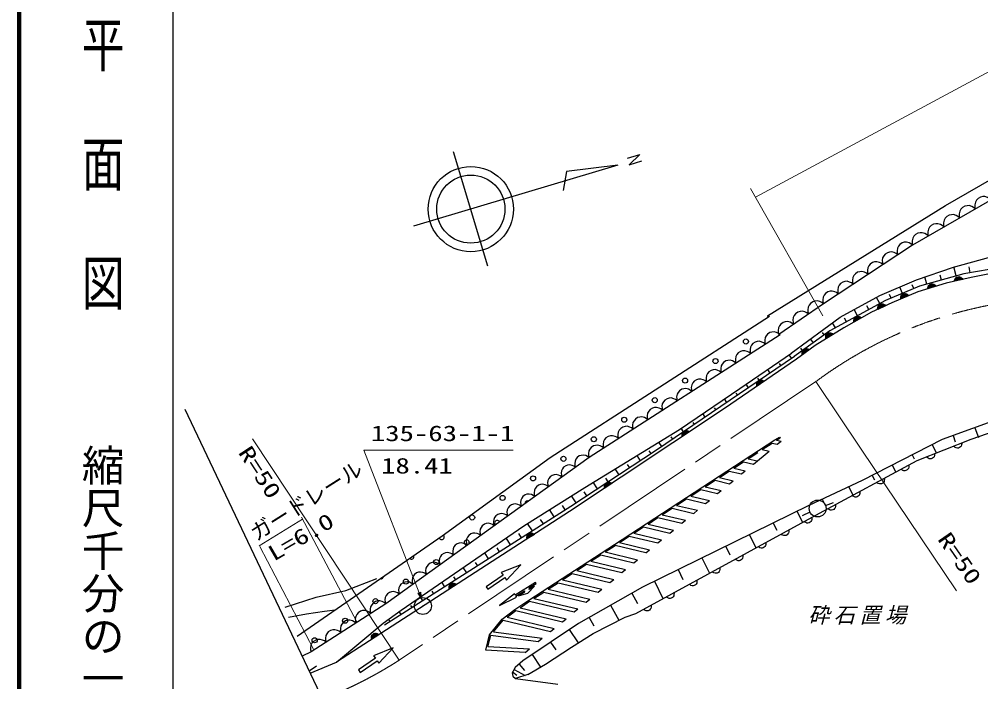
# Model space of a CAD drawing. Units: millimetres, scale not verified. Extents: x 40000 to 680000, y 20000 to 380000.
# Drawn here: x 40000 to 152783, y 263096 to 340863 of the extents above; entities that cross this region are included whole.
import ezdxf
from ezdxf.enums import TextEntityAlignment as Align

# ---------------------------------------------------------------- set-up
doc = ezdxf.new("R2010")
doc.units = ezdxf.units.MM
doc.header["$LTSCALE"] = 1000
doc.linetypes.add('CHAIN', pattern=[18.5, 12, -1.5, 3.5, -1.5])
for name, color, linetype, lineweight in [('M-BGD', 7, 'Continuous', 25), ('M-BGD-HTXT', 7, 'Continuous', 13), ('M-BMK', 2, 'CHAIN', 13), ('M-BMK-SRVR', 3, 'Continuous', 25), ('M-STR-STRC', 7, 'Continuous', 25), ('M-TTL', 2, 'Continuous', 140), ('M-TTL-BAND', 7, 'Continuous', 25)]:
    doc.layers.add(name, color=color, linetype=linetype, lineweight=lineweight)
doc.styles.add('@ＭＳ ゴシック', font='')
doc.styles.add('ＭＳ ゴシック', font='')
doc.styles.get('@ＭＳ ゴシック').set_extended_font_data('@MS Gothic')
doc.styles.get('ＭＳ ゴシック').set_extended_font_data('MS Gothic')

# ---------------------------------------------------------------- blocks, each defined once
blk = doc.blocks.new('BUHIN1')
at = {"color": 3, "linetype": 'Continuous', "lineweight": 25}
for radius in [995, 30]:
    blk.add_circle((0, 0), radius, dxfattribs=at)
blk = doc.blocks.new('BUHIN3')
at = {"color": 7, "linetype": 'Continuous', "lineweight": 25}
blk.add_lwpolyline([(-104, 489), (17, 474), (125, 435), (252, 365), (334, 270), (392, 163), (424, 11), (415, -111), (379, -231), (291, -350), (209, -429), (104, -489)], dxfattribs=at)
blk = doc.blocks.new('BUHIN4')
at = {"color": 7, "linetype": 'Continuous', "lineweight": 25}
blk.add_lwpolyline([(-100, 490), (20, 474), (128, 435), (255, 364), (336, 268), (393, 160), (425, 8), (414, -114), (377, -234), (289, -352), (206, -430), (100, -490)], dxfattribs=at)
blk = doc.blocks.new('BUHIN5')
at = {"color": 7, "linetype": 'Continuous', "lineweight": 25}
blk.add_lwpolyline([(-43, 498), (75, 468), (177, 417), (295, 332), (364, 227), (409, 113), (423, -41), (398, -161), (348, -276), (246, -383), (154, -451), (43, -498)], dxfattribs=at)
blk = doc.blocks.new('BUHIN8')
at = {"color": 7, "linetype": 'Continuous', "lineweight": 25}
for p, q in [((-412, 73), (-308, -284)), ((-216, -378), (-384, 204)), ((-342, 281), (-139, -418)), ((-65, -448), (-294, 342)), ((-245, 397), (5, -467)), ((72, -474), (-192, 439))]:
    blk.add_line(p, q, dxfattribs=at)
blk.add_lwpolyline([(139, -480), (18, -474), (-92, -446), (-225, -383), (-313, -294), (-382, -191), (-425, -42), (-422, 81), (-395, 203), (-316, 327), (-239, 412), (-139, 480)], close=True, dxfattribs=at)
blk = doc.blocks.new('BUHIN9')
at = {"color": 7, "linetype": 'Continuous', "lineweight": 25}
for p, q in [((-413, 67), (-304, -289)), ((-210, -381), (-387, 198)), ((-346, 276), (-133, -420)), ((-59, -449), (-299, 337)), ((-251, 394), (12, -467)), ((79, -473), (-199, 436))]:
    blk.add_line(p, q, dxfattribs=at)
blk.add_lwpolyline([(146, -478), (24, -474), (-86, -447), (-219, -386), (-309, -298), (-379, -197), (-424, -49), (-423, 75), (-398, 197), (-321, 323), (-245, 409), (-146, 478)], close=True, dxfattribs=at)
blk = doc.blocks.new('BUHIN11')
at = {"color": 7, "linetype": 'Continuous', "lineweight": 25}
blk.add_lwpolyline([(-284, 984), (-489, 845), (-647, 672), (-808, 418), (-864, 167), (-871, -86), (-783, -391), (-642, -601), (-462, -783), (-190, -913), (34, -971), (284, -984)], dxfattribs=at)
blk = doc.blocks.new('BUHIN12')
at = {"color": 7, "linetype": 'Continuous', "lineweight": 25}
blk.add_lwpolyline([(-320, 926), (-509, 783), (-651, 609), (-792, 359), (-833, 117), (-827, -125), (-728, -412), (-584, -606), (-402, -771), (-136, -881), (81, -925), (320, -926)], dxfattribs=at)
blk = doc.blocks.new('BUHIN13')
at = {"color": 7, "linetype": 'Continuous', "lineweight": 25}
blk.add_lwpolyline([(-291, 1001), (-499, 859), (-659, 682), (-823, 423), (-879, 168), (-885, -89), (-795, -399), (-652, -613), (-468, -798), (-191, -929), (37, -987), (291, -1001)], dxfattribs=at)
blk = doc.blocks.new('BUHIN38')
at = {"color": 7, "linetype": 'Continuous', "lineweight": 25}
blk.add_lwpolyline([(-244, 1032), (-463, 899), (-635, 727), (-814, 472), (-885, 216), (-905, -45), (-829, -365), (-694, -589), (-517, -787), (-242, -934), (-13, -1005), (244, -1032)], dxfattribs=at)
blk = doc.blocks.new('BUHIN39')
at = {"color": 7, "linetype": 'Continuous', "lineweight": 25}
blk.add_lwpolyline([(-300, 1000), (-508, 856), (-667, 677), (-828, 416), (-882, 160), (-886, -97), (-793, -407), (-648, -620), (-461, -804), (-183, -932), (47, -989), (300, -1000)], dxfattribs=at)
blk = doc.blocks.new('BUHIN40')
at = {"color": 7, "linetype": 'Continuous', "lineweight": 25}
blk.add_lwpolyline([(-327, 1011), (-535, 860), (-693, 675), (-851, 406), (-901, 144), (-900, -118), (-798, -431), (-646, -644), (-453, -827), (-167, -953), (68, -1005), (327, -1011)], dxfattribs=at)

msp = doc.modelspace()

# ---------------------------------------------------------------- linework, layer by layer
at = {"layer": 'M-BGD'}
for p, q in [((148660, 318983), (162388, 326963)), ((94976, 311871), (90955, 325282)), ((111328, 324538), (112807, 324981)), ((112807, 324981), (111554, 323770)), ((163159, 324955), (144788, 314360)), ((110207, 323746), (86261, 316566)), ((110207, 323746), (104173, 322981)), ((111554, 323770), (113036, 324222)), ((104173, 322981), (103789, 320778)), ((127784, 306058), (148660, 318983)), ((144788, 314360), (134333, 307461)), ((149584, 311779), (153687, 312882)), ((145260, 310279), (149584, 311779)), ((149915, 310726), (149619, 311789)), ((158475, 312278), (150781, 310967)), ((151550, 311098), (151432, 311792)), ((155731, 311348), (151645, 310557)), ((140937, 308427), (145260, 310279)), ((150781, 310967), (145588, 309521)), ((146453, 309762), (146217, 310611)), ((148184, 310244), (148024, 310818)), ((151645, 310557), (148714, 309868)), ((149703, 310165), (150628, 310382)), ((150589, 310437), (149713, 310231)), ((149735, 310301), (150536, 310489)), ((150478, 310540), (149770, 310373)), ((149814, 310447), (150403, 310586)), ((150274, 310620), (149912, 310535)), ((145588, 309521), (141605, 307839)), ((143596, 308680), (143279, 309430)), ((144924, 309241), (144732, 309695)), ((148714, 309868), (145395, 308876)), ((146582, 309296), (147492, 309568)), ((147450, 309621), (146588, 309363)), ((146606, 309434), (147394, 309669)), ((147333, 309716), (146636, 309508)), ((146676, 309585), (147255, 309758)), ((147125, 309784), (146768, 309678)), ((136274, 305878), (140937, 308427)), ((140951, 307484), (140553, 308217)), ((142268, 308120), (142080, 308565)), ((145395, 308876), (142335, 307583)), ((144231, 308520), (143402, 308170)), ((143403, 308103), (144279, 308472)), ((143412, 308242), (144170, 308562)), ((144104, 308602), (143434, 308319)), ((143465, 308400), (144022, 308635)), ((143890, 308647), (143547, 308502)), ((134333, 307461), (129087, 303842)), ((141605, 307839), (135070, 304289)), ((138337, 306064), (137943, 306790)), ((139644, 306774), (139407, 307212)), ((142335, 307583), (139964, 306463)), ((141503, 307328), (140690, 306944)), ((140694, 306876), (141553, 307282)), ((140697, 307016), (141440, 307368)), ((141373, 307405), (140715, 307094)), ((140743, 307176), (141290, 307435)), ((141157, 307441), (140820, 307282)), ((102267, 289414), (128002, 305997)), ((127747, 306033), (127784, 306058)), ((130537, 301661), (136274, 305878)), ((139964, 306463), (136732, 304652)), ((137031, 305354), (136795, 305788)), ((138680, 305886), (137894, 305447)), ((137897, 305519), (138614, 305921)), ((137903, 305380), (138732, 305844)), ((138544, 305954), (137910, 305598)), ((137931, 305682), (138459, 305978)), ((138326, 305975), (138001, 305793)), ((136732, 304652), (133370, 302583)), ((135724, 304644), (135402, 305237)), ((129235, 303826), (106839, 289415)), ((135070, 304289), (130904, 301260)), ((134432, 303825), (134233, 304099)), ((134601, 303561), (135302, 303992)), ((135368, 303960), (134602, 303488)), ((135230, 304022), (134611, 303641)), ((134613, 303422), (135422, 303920)), ((134629, 303725), (135144, 304042)), ((135012, 304034), (134694, 303839)), ((133370, 302583), (131170, 300969)), ((133156, 302897), (132829, 303346)), ((130920, 301261), (114752, 290286)), ((124522, 297504), (130576, 301661)), ((130621, 301057), (130327, 301490)), ((131879, 301969), (131686, 302235)), ((131826, 301683), (132490, 302170)), ((132416, 302194), (131830, 301763)), ((132559, 302143), (131833, 301611)), ((131841, 301849), (132329, 302207)), ((131850, 301546), (132616, 302108)), ((132197, 302188), (131897, 301968)), ((131170, 300969), (122738, 295190)), ((129351, 300196), (129178, 300451)), ((128082, 299334), (127797, 299753)), ((125543, 297611), (125268, 298016)), ((126508, 298001), (127187, 298466)), ((127255, 298437), (126512, 297929)), ((127114, 298493), (126514, 298081)), ((126527, 297863), (127311, 298400)), ((126528, 298167), (127027, 298509)), ((126895, 298494), (126588, 298283)), ((126812, 298472), (126644, 298720)), ((117446, 292710), (124522, 297504)), ((124273, 296749), (124110, 296990)), ((123004, 295887), (122730, 296290)), ((59428, 295086), (75265, 261739)), ((122738, 295190), (104559, 283072)), ((120465, 294164), (120190, 294569)), ((121734, 295026), (121570, 295268)), ((158492, 295251), (148246, 291523)), ((119195, 293302), (119030, 293546)), ((151668, 291582), (158364, 293942)), ((106327, 285901), (117446, 292710)), ((117926, 292441), (117650, 292848)), ((152088, 292921), (152513, 291753)), ((115387, 290717), (115036, 291234)), ((116657, 291579), (116470, 291853)), ((148246, 291523), (138885, 286721)), ((145310, 289059), (151668, 291582)), ((149527, 291989), (149787, 291274)), ((114752, 290286), (104689, 283676)), ((114123, 289873), (113898, 290216)), ((147076, 290922), (147594, 289913)), ((106839, 289415), (82988, 272255)), ((89623, 280241), (102267, 289414)), ((112865, 289047), (112463, 289659)), ((133850, 282893), (145310, 289059)), ((144735, 289722), (144970, 289265)), ((110350, 287394), (109895, 288086)), ((111607, 288221), (111351, 288612)), ((142395, 288521), (142809, 287714)), ((107834, 285742), (107327, 286514)), ((109092, 286568), (108803, 287007)), ((138885, 286721), (132633, 283776)), ((140055, 287321), (140317, 286809)), ((99200, 281410), (106327, 285901)), ((106576, 284916), (106257, 285400)), ((137322, 285984), (137781, 285008)), ((105318, 284089), (104772, 284921)), ((134196, 284512), (134519, 283826)), ((104689, 283676), (82862, 269748)), ((102763, 282447), (102213, 283309)), ((104047, 283267), (103720, 283779)), ((132633, 283776), (113100, 274213)), ((131238, 283093), (131867, 281808)), ((134585, 283789), (135520, 284143)), ((104559, 283072), (77199, 265406)), ((101479, 281628), (101146, 282149)), ((112306, 271108), (133850, 282893)), ((132749, 283001), (131848, 282568)), ((84799, 271509), (99200, 281410)), ((100195, 280809), (99636, 281685)), ((128447, 281727), (128862, 280880)), ((72586, 268432), (89623, 280241)), ((97627, 279170), (97113, 279975)), ((98911, 279989), (98586, 280499)), ((125657, 280361), (126409, 278823)), ((96343, 278351), (96052, 278808)), ((122866, 278994), (123355, 277996)), ((95059, 277532), (94602, 278249)), ((120076, 277628), (120952, 275838)), ((92491, 275893), (92090, 276522)), ((93775, 276712), (93518, 277116)), ((78313, 273821), (81954, 275227)), ((91207, 275074), (90984, 275425)), ((117285, 276262), (117848, 275112)), ((89923, 274254), (89578, 274795)), ((113100, 274213), (105589, 269946)), ((114495, 274896), (115495, 272853)), ((71182, 271856), (74814, 273019)), ((74814, 273019), (78313, 273821)), ((87355, 272616), (87067, 273068)), ((88639, 273435), (88449, 273733)), ((111848, 273501), (112535, 272291)), ((82988, 272255), (74239, 266597)), ((86072, 271797), (85915, 272042)), ((109344, 272079), (110349, 270310)), ((82690, 269989), (84799, 271509)), ((84788, 270977), (84559, 271336)), ((107323, 268756), (111083, 270687)), ((111083, 270687), (112306, 271108)), ((77199, 265406), (82690, 269989)), ((83504, 270158), (83394, 270330)), ((105589, 269946), (99079, 265570)), ((106841, 270657), (107408, 269659)), ((104504, 269216), (105556, 267651)), ((104772, 267160), (107323, 268756)), ((102334, 267758), (102948, 266845)), ((74239, 266597), (73194, 266100)), ((100164, 266299), (101153, 264828)), ((101724, 265169), (104772, 267160)), ((74141, 264106), (77199, 265406)), ((99079, 265570), (98161, 264764)), ((98620, 265167), (99259, 264439)), ((99674, 263946), (101724, 265169)), ((74022, 264397), (74851, 264956)), ((97928, 264331), (97800, 264161)), ((97800, 264161), (97885, 263769)), ((97864, 264246), (98352, 263881)), ((98161, 264764), (97928, 264331)), ((98044, 264547), (99348, 263845)), ((99674, 263946), (98210, 263492)), ((97885, 263769), (98210, 263492)), ((98210, 263492), (103165, 262817))]:
    msp.add_line(p, q, dxfattribs=at)
for points in [[(149693, 310098), (149706, 310219), (149739, 310327), (149809, 310457), (149903, 310540), (150008, 310604), (150159, 310639), (150282, 310630), (150403, 310596), (150523, 310512), (150604, 310430), (150667, 310327)], [(146576, 309229), (146581, 309351), (146608, 309460), (146670, 309594), (146759, 309683), (146860, 309752), (147009, 309797), (147132, 309794), (147255, 309768), (147380, 309691), (147465, 309615), (147534, 309515)], [(143405, 308035), (143397, 308157), (143412, 308269), (143459, 308408), (143537, 308506), (143630, 308587), (143773, 308647), (143896, 308658), (144021, 308646), (144153, 308582), (144247, 308516), (144326, 308424)], [(140698, 306809), (140685, 306930), (140695, 307043), (140736, 307184), (140810, 307285), (140900, 307370), (141040, 307436), (141163, 307452), (141288, 307445), (141423, 307387), (141519, 307325), (141602, 307237)], [(137912, 305313), (137891, 305433), (137893, 305546), (137924, 305690), (137991, 305796), (138075, 305886), (138210, 305962), (138331, 305986), (138457, 305988), (138595, 305939), (138695, 305884), (138784, 305802)], [(134625, 303356), (134599, 303475), (134596, 303588), (134622, 303733), (134684, 303841), (134764, 303935), (134896, 304016), (135016, 304046), (135141, 304052), (135282, 304010), (135384, 303958), (135476, 303880)], [(131867, 301481), (131831, 301597), (131820, 301710), (131833, 301856), (131886, 301969), (131959, 302069), (132084, 302161), (132201, 302200), (132325, 302217), (132469, 302186), (132575, 302143), (132673, 302072)], [(126542, 297797), (126510, 297915), (126502, 298028), (126520, 298174), (126577, 298285), (126653, 298383), (126781, 298470), (126899, 298506), (127024, 298518), (127166, 298483), (127271, 298436), (127367, 298363)]]:
    msp.add_lwpolyline(points, close=True, dxfattribs=at)
msp.add_lwpolyline([(71571, 270686), (73684, 271066), (75815, 271388), (76418, 271468), (77022, 271547)], dxfattribs=at)
for centre, radius in [((92966, 318577), 5000), ((92966, 318577), 4000), ((125238, 303038), 298), ((121670, 300742), 298), ((118103, 298446), 298), ((114535, 296151), 298), ((110967, 293855), 298), ((107399, 291559), 298), ((103831, 289263), 298), ((100263, 286968), 298), ((96695, 284672), 298), ((133650, 283434), 995), ((93127, 282376), 298), ((88923, 277149), 298), ((85356, 274853), 298), ((81788, 272557), 298), ((78220, 270262), 298), ((74652, 267966), 298)]:
    msp.add_circle(centre, radius, dxfattribs=at)
for centre, start, end in [((99627, 284036), 66.89018, 184.57825), ((96059, 281740), 23.00045, 228.46798), ((89560, 280081), 196.03825, 54.02319), ((92491, 279445), 322.35647, 289.11196), ((85992, 277785), 224.39274, 25.06253), ((82424, 275489), 255.73953, 353.71574)]:
    msp.add_arc(centre, 298, start, end, dxfattribs=at)
at = {"layer": 'M-BGD-HTXT'}
for p, q in [((126348, 319994), (154413, 335095)), ((125776, 321002), (134268, 306051)), ((133437, 298328), (138757, 290415)), ((67344, 291605), (84555, 265624)), ((87190, 272850), (80404, 290299)), ((80404, 290299), (97925, 290299)), ((138757, 290415), (149952, 273762)), ((73229, 282201), (68158, 279051)), ((79617, 270124), (73115, 282417)), ((74524, 266912), (68209, 278955))]:
    msp.add_line(p, q, dxfattribs=at)
for points in [[(87190, 272850), (87093, 273617), (86743, 273482)], [(87134, 272994), (86813, 273458), (87057, 273553)], [(87107, 273064), (86849, 273442), (87041, 273517)], [(87079, 273135), (86886, 273426), (87025, 273481)], [(87052, 273205), (86922, 273410), (87009, 273444)]]:
    msp.add_lwpolyline(points, close=True, dxfattribs=at)
for points in [[(87162, 272922), (86776, 273474), (87073, 273590), (87161, 272924)], [(86976, 273401), (87024, 273277), (86958, 273394), (86993, 273408), (87024, 273277)]]:
    msp.add_lwpolyline(points, dxfattribs=at)
at = {"layer": 'M-BMK'}
msp.add_line((133437, 298328), (84555, 265624), dxfattribs=at)
for centre, start, end in [((163275, 258207), 92.3201, 126.63745), ((57516, 307682), 292.04636, 302.73579)]:
    msp.add_arc(centre, 50000, start, end, dxfattribs=at)
at = {"layer": 'M-STR-STRC'}
for p, q in [((109802, 279216), (128631, 291497)), ((127161, 290359), (128317, 291113)), ((128317, 291113), (128917, 290970)), ((128631, 291497), (129160, 291825)), ((128841, 291451), (129239, 291698)), ((128841, 291451), (129351, 291330)), ((128917, 290970), (129351, 291330)), ((129160, 291825), (129239, 291698)), ((125486, 289266), (126641, 290020)), ((126114, 288654), (127950, 290172)), ((127161, 290359), (127950, 290172)), ((123810, 288173), (124965, 288927)), ((124965, 288927), (126114, 288654)), ((125486, 289266), (126549, 289014)), ((122134, 287080), (123290, 287834)), ((123290, 287834), (124713, 287496)), ((123810, 288173), (125148, 287856)), ((124713, 287496), (125148, 287856)), ((120458, 285987), (121614, 286741)), ((121614, 286741), (123312, 286338)), ((122134, 287080), (123747, 286698)), ((123312, 286338), (123747, 286698)), ((118783, 284894), (119938, 285648)), ((119938, 285648), (121911, 285180)), ((120458, 285987), (122346, 285540)), ((121911, 285180), (122346, 285540)), ((117107, 283801), (118263, 284555)), ((118263, 284555), (120510, 284022)), ((118783, 284894), (120945, 284381)), ((120510, 284022), (120945, 284381)), ((115431, 282708), (116587, 283462)), ((116587, 283462), (119109, 282864)), ((117107, 283801), (119544, 283223)), ((119109, 282864), (119544, 283223)), ((113756, 281615), (114911, 282369)), ((114911, 282369), (117708, 281706)), ((115431, 282708), (118143, 282065)), ((117708, 281706), (118143, 282065)), ((112080, 280522), (113236, 281276)), ((113236, 281276), (116307, 280548)), ((113756, 281615), (116741, 280907)), ((116307, 280548), (116741, 280907)), ((110404, 279429), (111560, 280183)), ((110404, 279429), (111560, 280183)), ((111560, 280183), (114905, 279390)), ((112080, 280522), (115340, 279749)), ((114905, 279390), (115340, 279749)), ((99771, 272666), (109802, 279216)), ((108731, 278337), (109884, 279090)), ((113504, 278232), (109884, 279090)), ((110404, 279429), (113939, 278591)), ((113504, 278232), (113939, 278591)), ((107059, 277245), (108212, 277998)), ((108212, 277998), (112095, 277070)), ((108731, 278337), (112530, 277428)), ((98817, 276840), (96539, 275913)), ((97155, 275027), (98817, 276840)), ((105388, 276154), (106540, 276907)), ((106540, 276907), (110693, 275914)), ((107059, 277245), (111128, 276273)), ((112095, 277070), (112530, 277428)), ((96744, 275618), (94774, 274247)), ((94979, 273952), (96950, 275322)), ((96539, 275913), (96744, 275618)), ((96950, 275322), (97155, 275027)), ((103716, 275063), (104869, 275815)), ((104869, 275815), (109292, 274758)), ((105388, 276154), (109727, 275117)), ((110693, 275914), (111128, 276273)), ((94774, 274247), (94979, 273952)), ((100545, 274748), (98164, 273275)), ((99670, 273501), (100448, 274335)), ((100448, 274335), (99810, 273940)), ((99810, 273940), (99858, 274147)), ((99858, 274147), (100624, 274620)), ((100624, 274620), (100545, 274748)), ((102044, 273972), (103197, 274724)), ((103197, 274724), (107890, 273602)), ((103716, 275063), (108325, 273961)), ((109292, 274758), (109727, 275117)), ((98085, 273403), (96332, 272054)), ((96332, 272054), (98321, 273020)), ((98164, 273275), (98085, 273403)), ((98242, 273147), (99263, 273779)), ((98321, 273020), (98242, 273147)), ((99214, 273572), (98577, 273178)), ((98577, 273178), (99670, 273501)), ((99263, 273779), (99214, 273572)), ((100373, 272880), (101526, 273633)), ((100373, 272880), (101526, 273633)), ((101526, 273633), (106488, 272447)), ((102044, 273972), (106923, 272805)), ((107890, 273602), (108325, 273961)), ((98147, 271569), (99771, 272666)), ((98741, 271789), (99854, 272542)), ((99854, 272542), (105087, 271291)), ((100373, 272880), (105522, 271650)), ((106488, 272447), (106923, 272805)), ((96645, 270435), (98147, 271569)), ((97214, 270677), (98235, 271447)), ((98235, 271447), (103703, 270144)), ((98741, 271789), (104136, 270504)), ((105087, 271291), (105522, 271650)), ((95163, 268620), (96645, 270435)), ((95635, 268960), (96750, 270326)), ((96750, 270326), (102300, 268983)), ((97214, 270677), (102733, 269341)), ((103703, 270144), (104136, 270504)), ((94715, 266807), (95163, 268620)), ((94977, 267242), (95300, 268551)), ((95300, 268551), (100883, 267808)), ((95635, 268960), (101355, 268200)), ((102300, 268983), (102733, 269341)), ((100883, 267808), (101355, 268200)), ((83846, 267088), (81567, 266161)), ((82184, 265274), (83846, 267088)), ((99339, 266529), (94715, 266807)), ((94977, 267242), (99847, 266950)), ((99339, 266529), (99847, 266950)), ((81773, 265865), (79802, 264495)), ((80008, 264199), (81978, 265570)), ((81567, 266161), (81773, 265865)), ((81978, 265570), (82184, 265274)), ((79802, 264495), (80008, 264199))]:
    msp.add_line(p, q, dxfattribs=at)
at = {"layer": 'M-TTL'}
msp.add_line((40000, 380000), (40000, 20000), dxfattribs=at)
at = {"layer": 'M-TTL-BAND'}
msp.add_line((58000, 370000), (58000, 20000), dxfattribs=at)

# ---------------------------------------------------------------- block references
at = {"layer": 'M-BGD', "rotation": 286.69118}
for name, p in [('BUHIN38', (151218, 318068)), ('BUHIN38', (153055, 319128)), ('BUHIN38', (149380, 317009)), ('BUHIN38', (147543, 315949)), ('BUHIN38', (145706, 314890)), ('BUHIN39', (143916, 313785)), ('BUHIN39', (142174, 312635)), ('BUHIN39', (140432, 311486)), ('BUHIN39', (138689, 310336)), ('BUHIN39', (136947, 309186)), ('BUHIN39', (135205, 308036)), ('BUHIN40', (133459, 306858)), ('BUHIN40', (131710, 305652)), ('BUHIN40', (129961, 304445)), ('BUHIN11', (128374, 303272)), ('BUHIN11', (126651, 302163)), ('BUHIN11', (124928, 301054)), ('BUHIN11', (123206, 299946)), ('BUHIN11', (121483, 298837)), ('BUHIN11', (119760, 297729)), ('BUHIN11', (116314, 295512)), ('BUHIN11', (118037, 296620)), ('BUHIN11', (114592, 294403)), ('BUHIN11', (112869, 293295)), ('BUHIN11', (111146, 292186)), ('BUHIN11', (109423, 291078)), ('BUHIN9', (118194, 292161)), ('BUHIN11', (107700, 289969)), ('BUHIN5', (150079, 290951)), ('BUHIN12', (106044, 288843)), ('BUHIN5', (146899, 289690)), ('BUHIN12', (104454, 287699)), ('BUHIN12', (102864, 286555)), ('BUHIN4', (143877, 288288)), ('BUHIN12', (101274, 285411)), ('BUHIN9', (109104, 286102)), ('BUHIN4', (141012, 286747)), ('BUHIN4', (138148, 285205)), ('BUHIN12', (99684, 284267)), ('BUHIN12', (98094, 283123)), ('BUHIN4', (135283, 283664)), ('BUHIN12', (96504, 281979)), ('BUHIN3', (132504, 282157)), ('BUHIN12', (94914, 280835)), ('BUHIN3', (129811, 280684)), ('BUHIN12', (93324, 279691)), ('BUHIN8', (99999, 280128)), ('BUHIN12', (91734, 278547)), ('BUHIN3', (127118, 279211)), ('BUHIN12', (90143, 277403)), ('BUHIN3', (124425, 277737)), ('BUHIN12', (88553, 276259)), ('BUHIN3', (121732, 276264)), ('BUHIN12', (86963, 275115)), ('BUHIN12', (85373, 273971)), ('BUHIN8', (90879, 274239)), ('BUHIN3', (119039, 274791)), ('BUHIN12', (83783, 272827)), ('BUHIN3', (116346, 273318)), ('BUHIN13', (82113, 271689)), ('BUHIN3', (113653, 271845)), ('BUHIN13', (80364, 270558)), ('BUHIN13', (78614, 269426)), ('BUHIN13', (76864, 268295)), ('BUHIN8', (81759, 268351)), ('BUHIN13', (75114, 267163))]:
    msp.add_blockref(name, p, dxfattribs=at)
at = {"layer": 'M-BMK-SRVR', "rotation": 286.69118}
msp.add_blockref('BUHIN1', (87346, 271992), dxfattribs=at)

# ---------------------------------------------------------------- texts
at = {"layer": 'M-BGD-HTXT', "style": 'ＭＳ ゴシック', "width": 1.35}
for s, p in [('135-63-1-1', (81246, 290792)), ('18.41', (82446, 286992))]:
    msp.add_text(s, height=1833, dxfattribs=at).set_placement(p, align=Align.BOTTOM_LEFT)
for s, rotation, p in [('R=50', 303.2, (65161, 289706)), ('L=6.0', 30.3, (70141, 276712)), ('R=50', 304.7, (147189, 279524))]:
    msp.add_text(s, height=1833, rotation=rotation, dxfattribs=at).set_placement(p, align=Align.BOTTOM_LEFT)
at = {"layer": 'M-BGD-HTXT', "style": 'ＭＳ ゴシック'}
msp.add_text('ガードレール', height=1833, rotation=32.4, dxfattribs=at).set_placement((68123, 279100), align=Align.BOTTOM_LEFT)
at = {"layer": 'M-BGD-HTXT', "insert": (132536, 269807), "char_height": 1833, "attachment_point": 7, "style": 'ＭＳ ゴシック'}
msp.add_mtext('\\T1.2;\\Q15;砕石置場', dxfattribs=at)
at = {"layer": 'M-TTL-BAND', "style": '@ＭＳ ゴシック', "width": 1.4}
msp.add_text('平  面  図', height=3666, rotation=270, dxfattribs=at).set_placement((49777, 306475), align=Align.MIDDLE_RIGHT)
at = {"layer": 'M-TTL-BAND', "style": '@ＭＳ ゴシック'}
msp.add_text('縮尺千分の一', height=3666, rotation=270, dxfattribs=at).set_placement((49777, 261030), align=Align.MIDDLE_RIGHT)

doc.saveas('drawing.dxf')
